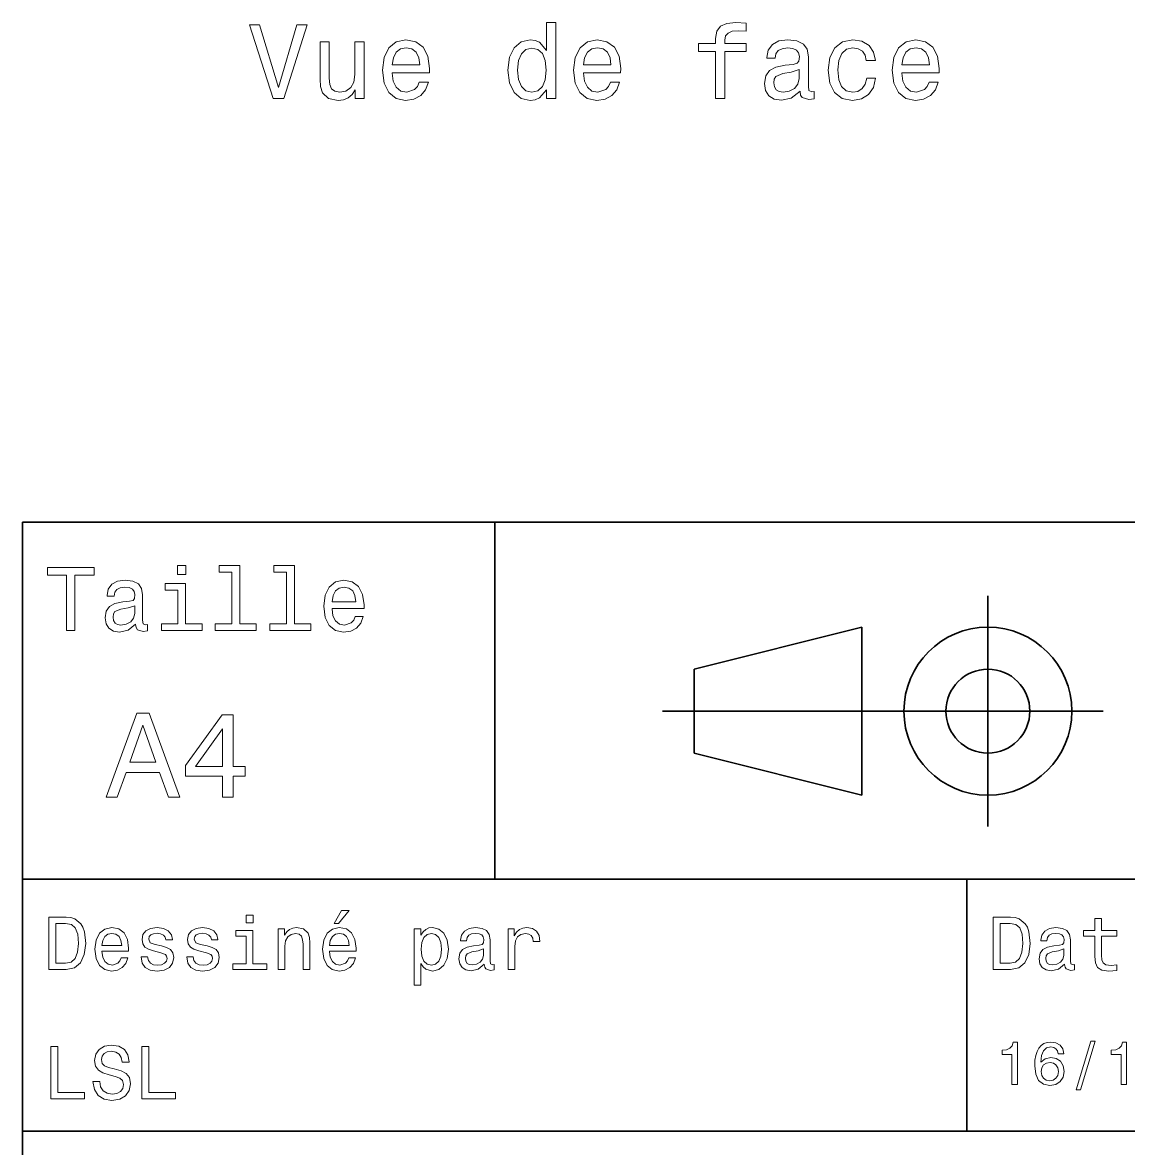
# Model space of a CAD drawing. Extents: x 0 to 297, y 0 to 210.
# Drawn here: x 97 to 149.7, y 40.2 to 93.8 of the extents above; entities that cross this region are included whole.
import ezdxf

# ---------------------------------------------------------------- set-up
doc = ezdxf.new("R2010")
doc.units = 0

msp = doc.modelspace()

# ---------------------------------------------------------------- linework, layer by layer
at = {"color": 7, "lineweight": 35}
for p, q in [((97, 10), (97, 70)), ((97, 70), (287, 70)), ((127.5, 61), (148.5, 61)), ((97, 53), (162, 53)), ((97, 41), (162, 41))]:
    msp.add_line(p, q, dxfattribs=at)
at = {"color": 7, "lineweight": 35, "ltscale": 0.425}
msp.add_line((119.5, 53), (119.5, 70), dxfattribs=at)
at = {"color": 7, "lineweight": 35, "ltscale": 0.275}
msp.add_line((143, 55.5), (143, 66.5), dxfattribs=at)
at = {"color": 7, "lineweight": 35, "ltscale": 0.206155}
for p, q in [((129, 63), (137, 65)), ((137, 57), (129, 59))]:
    msp.add_line(p, q, dxfattribs=at)
at = {"color": 7, "lineweight": 35, "ltscale": 0.2}
msp.add_line((137, 65), (137, 57), dxfattribs=at)
at = {"color": 7, "lineweight": 35, "ltscale": 0.1}
msp.add_line((129, 59), (129, 63), dxfattribs=at)
at = {"color": 7, "lineweight": 35, "ltscale": 0.3}
msp.add_line((142, 41), (142, 53), dxfattribs=at)
at = {"color": 7, "lineweight": 13}
for points in [[(110.076698, 93.682632), (109.199181, 90.702087), (108.29644, 93.682632), (107.817337, 93.682632), (108.947021, 90.177589), (109.45134, 90.177589), (110.555809, 93.682632)], [(121.963593, 90.596176), (121.963593, 90.177589), (122.407394, 90.177589), (122.407394, 93.79863), (121.968628, 93.79863), (121.968628, 92.47226), (121.630737, 92.855545), (121.423965, 92.94632), (121.186935, 92.981621), (120.758255, 92.88076), (120.425407, 92.598335), (120.208542, 92.144447), (120.132896, 91.534218), (120.208542, 90.923988), (120.425407, 90.46505), (120.758255, 90.177589), (121.186935, 90.081772), (121.423965, 90.117073), (121.63578, 90.207848)], [(130.022675, 92.416786), (130.022675, 90.177589), (130.466476, 90.177589), (130.466476, 92.416786), (131.475113, 92.416786), (131.475113, 92.795021), (130.466476, 92.795021), (130.466476, 92.961449), (130.50177, 93.163177), (130.617767, 93.299347), (130.814453, 93.380035), (131.096878, 93.410301), (131.475113, 93.390129), (131.475113, 93.773407), (130.996002, 93.79863), (130.562286, 93.753235), (130.259705, 93.617073), (130.07814, 93.380035), (130.022675, 93.042145), (130.022675, 92.795021), (129.210709, 92.795021), (129.210709, 92.416786)], [(113.279152, 92.885803), (112.835342, 92.885803), (112.835342, 91.322403), (112.784912, 90.95929), (112.638657, 90.697044), (112.411713, 90.53566), (112.114166, 90.485229), (111.877136, 90.525574), (111.725838, 90.646606), (111.640099, 90.853378), (111.619926, 91.145889), (111.619926, 92.885803), (111.176125, 92.885803), (111.176125, 91.105545), (111.191254, 90.747475), (111.287079, 90.449921), (111.579582, 90.177589), (112.048599, 90.081772), (112.300766, 90.117073), (112.517624, 90.207848), (112.704224, 90.364189), (112.855522, 90.591133), (112.855522, 90.177589), (113.279152, 90.177589)], [(114.615608, 91.403091), (116.390823, 91.403091), (116.395866, 91.609863), (116.31517, 92.189835), (116.093269, 92.623558), (115.74025, 92.885803), (115.271225, 92.981621), (114.812294, 92.88076), (114.459267, 92.598335), (114.232323, 92.139404), (114.151627, 91.534218), (114.22728, 90.913902), (114.454224, 90.460007), (114.802208, 90.177589), (115.256096, 90.081772), (115.649467, 90.147331), (115.972237, 90.318802), (116.209267, 90.591133), (116.345436, 90.954247), (115.90667, 90.954247), (115.815895, 90.752518), (115.684769, 90.601219), (115.311569, 90.480186), (115.024109, 90.53566), (114.807251, 90.712173), (114.666039, 90.999634), (114.615608, 91.387962)], [(123.723679, 91.403091), (125.498894, 91.403091), (125.503937, 91.609863), (125.423241, 92.189835), (125.20134, 92.623558), (124.848312, 92.885803), (124.379295, 92.981621), (123.920364, 92.88076), (123.567337, 92.598335), (123.340393, 92.139404), (123.259697, 91.534218), (123.33535, 90.913902), (123.562294, 90.460007), (123.910278, 90.177589), (124.364166, 90.081772), (124.757538, 90.147331), (125.080307, 90.318802), (125.317337, 90.591133), (125.453506, 90.954247), (125.01474, 90.954247), (124.923965, 90.752518), (124.792839, 90.601219), (124.41964, 90.480186), (124.132179, 90.53566), (123.915314, 90.712173), (123.774109, 90.999634), (123.723679, 91.387962)], [(134.0522, 90.530617), (134.0522, 90.515488), (134.077423, 90.344017), (134.153076, 90.222977), (134.470795, 90.127159), (134.717911, 90.167503), (134.717911, 90.510445), (134.612, 90.495316), (134.470795, 90.560875), (134.445572, 90.762604), (134.445572, 92.164619), (134.385056, 92.52269), (134.208542, 92.774849), (133.900909, 92.926147), (133.467194, 92.981621), (133.043564, 92.921104), (132.730881, 92.749634), (132.534195, 92.482346), (132.468628, 92.129318), (132.468628, 92.09906), (132.86705, 92.09906), (132.902344, 92.310875), (133.013306, 92.462173), (133.194855, 92.552948), (133.452057, 92.588249), (133.699188, 92.563034), (133.875687, 92.487389), (133.981598, 92.356262), (134.016907, 92.174706), (133.996735, 91.962891), (133.916046, 91.856987), (133.71431, 91.806549), (133.33606, 91.766205), (132.902344, 91.67543), (132.594711, 91.514046), (132.413162, 91.261887), (132.357681, 90.888687), (132.408112, 90.555832), (132.564453, 90.308716), (132.81662, 90.152374), (133.164597, 90.096901), (133.633621, 90.202805)], [(137.204224, 91.988106), (137.642975, 91.988106), (137.5522, 92.391563), (137.335342, 92.70929), (136.997452, 92.905975), (136.558685, 92.981621), (136.074539, 92.88076), (135.70639, 92.598335), (135.474396, 92.139404), (135.393707, 91.524132), (135.46936, 90.913902), (135.696289, 90.460007), (136.054367, 90.177589), (136.543564, 90.081772), (136.97728, 90.157417), (137.31517, 90.369232), (137.547165, 90.702087), (137.648026, 91.145889), (137.224396, 91.145889), (137.148743, 90.863472), (137.007538, 90.651649), (136.805801, 90.520531), (136.558685, 90.480186), (136.251053, 90.545746), (136.029144, 90.747475), (135.892975, 91.075287), (135.847595, 91.539261), (135.892975, 91.993149), (136.034195, 92.320961), (136.261139, 92.52269), (136.558685, 92.593292), (136.820938, 92.547905), (137.017624, 92.431915), (137.148743, 92.240273)], [(138.903793, 91.403091), (140.679001, 91.403091), (140.684052, 91.609863), (140.603363, 92.189835), (140.381454, 92.623558), (140.028427, 92.885803), (139.559402, 92.981621), (139.100479, 92.88076), (138.747452, 92.598335), (138.520508, 92.139404), (138.439819, 91.534218), (138.515457, 90.913902), (138.742401, 90.460007), (139.090393, 90.177589), (139.544281, 90.081772), (139.937653, 90.147331), (140.260422, 90.318802), (140.497452, 90.591133), (140.633621, 90.954247), (140.194855, 90.954247), (140.10408, 90.752518), (139.972961, 90.601219), (139.599762, 90.480186), (139.312286, 90.53566), (139.095428, 90.712173), (138.954224, 90.999634), (138.903793, 91.387962)], [(114.615608, 91.776291), (114.671082, 92.124275), (114.807251, 92.381477), (115.014023, 92.537819), (115.286354, 92.593292), (115.55365, 92.537819), (115.760422, 92.381477), (115.886497, 92.124275), (115.931885, 91.776291)], [(121.262581, 92.583206), (121.555084, 92.512604), (121.776993, 92.315918), (121.908112, 91.988106), (121.958542, 91.534218), (121.908112, 91.075287), (121.776993, 90.747475), (121.555084, 90.545746), (121.262581, 90.480186), (120.985199, 90.545746), (120.773384, 90.747475), (120.632179, 91.08033), (120.586784, 91.534218), (120.632179, 91.983063), (120.773384, 92.310875), (120.985199, 92.512604)], [(123.723679, 91.776291), (123.779152, 92.124275), (123.915314, 92.381477), (124.122086, 92.537819), (124.394424, 92.593292), (124.661713, 92.537819), (124.868484, 92.381477), (124.994568, 92.124275), (125.039955, 91.776291)], [(138.903793, 91.776291), (138.959259, 92.124275), (139.095428, 92.381477), (139.3022, 92.537819), (139.574539, 92.593292), (139.841827, 92.537819), (140.048599, 92.381477), (140.174683, 92.124275), (140.220062, 91.776291)], [(134.00177, 91.125717), (133.941254, 90.863472), (133.779877, 90.661736), (133.537796, 90.530617), (133.24025, 90.485229), (133.048599, 90.510445), (132.91243, 90.591133), (132.826706, 90.732346), (132.801483, 90.929031), (132.821655, 91.105545), (132.902344, 91.231621), (133.225113, 91.372833), (133.633621, 91.43335), (134.00177, 91.55439)], [(99.102303, 64.837173), (99.5, 64.837173), (99.5, 67.47406), (100.407784, 67.47406), (100.407784, 67.837173), (98.190201, 67.837173), (98.190201, 67.47406), (99.102303, 67.47406)], [(104.786743, 67.940918), (104.384727, 67.940918), (104.384727, 67.508644), (104.786743, 67.508644)], [(106.969742, 67.621033), (106.969742, 65.157059), (106.187317, 65.157059), (106.187317, 64.837173), (108.128242, 64.837173), (108.128242, 65.157059), (107.350143, 65.157059), (107.350143, 67.940918), (106.373199, 67.940918), (106.373199, 67.621033)], [(109.572044, 67.621033), (109.572044, 65.157059), (108.789627, 65.157059), (108.789627, 64.837173), (110.730545, 64.837173), (110.730545, 65.157059), (109.952454, 65.157059), (109.952454, 67.940918), (108.975502, 67.940918), (108.975502, 67.621033)], [(102.387611, 65.139771), (102.387611, 65.126801), (102.409225, 64.979828), (102.47406, 64.876076), (102.746399, 64.793945), (102.958214, 64.828529), (102.958214, 65.122475), (102.867432, 65.109505), (102.746399, 65.165703), (102.724785, 65.338615), (102.724785, 66.540344), (102.672913, 66.84726), (102.521614, 67.0634), (102.257927, 67.193085), (101.886169, 67.240631), (101.523056, 67.188759), (101.255043, 67.041786), (101.086456, 66.812675), (101.030258, 66.510086), (101.030258, 66.484146), (101.371758, 66.484146), (101.402016, 66.665703), (101.497116, 66.795387), (101.65274, 66.873199), (101.873199, 66.903458), (102.085014, 66.881844), (102.236313, 66.817001), (102.327087, 66.704605), (102.357346, 66.548988), (102.340057, 66.367432), (102.270897, 66.276657), (102.097984, 66.233429), (101.773773, 66.198845), (101.402016, 66.121033), (101.138329, 65.982704), (100.982712, 65.766571), (100.935158, 65.446686), (100.978386, 65.161385), (101.112389, 64.949562), (101.328529, 64.815559), (101.626801, 64.768013), (102.028816, 64.858788)], [(104.773773, 65.157059), (104.773773, 67.080688), (103.796829, 67.080688), (103.796829, 66.756485), (104.393372, 66.756485), (104.393372, 65.157059), (103.615273, 65.157059), (103.615273, 64.837173), (105.560516, 64.837173), (105.560516, 65.157059)], [(111.750717, 65.887604), (113.272339, 65.887604), (113.276657, 66.064842), (113.207497, 66.561958), (113.017288, 66.933716), (112.714699, 67.158501), (112.312683, 67.240631), (111.919312, 67.154175), (111.616714, 66.912102), (111.422188, 66.51873), (111.353027, 66), (111.41787, 65.4683), (111.612396, 65.079247), (111.91066, 64.837173), (112.299713, 64.755043), (112.636887, 64.811234), (112.913544, 64.958214), (113.116714, 65.191643), (113.233429, 65.502876), (112.857346, 65.502876), (112.779541, 65.329971), (112.667145, 65.200287), (112.34726, 65.096542), (112.100868, 65.144089), (111.914986, 65.295387), (111.793945, 65.541786), (111.750717, 65.874634)], [(111.750717, 66.207489), (111.798271, 66.50576), (111.914986, 66.726219), (112.092216, 66.860229), (112.325653, 66.907776), (112.554756, 66.860229), (112.731987, 66.726219), (112.840057, 66.50576), (112.878967, 66.207489)], [(102.344383, 65.649857), (102.292511, 65.425072), (102.154182, 65.252159), (101.946686, 65.139771), (101.691643, 65.100861), (101.527374, 65.122475), (101.41066, 65.191643), (101.337173, 65.312675), (101.315559, 65.481262), (101.332855, 65.632561), (101.402016, 65.740631), (101.678673, 65.861671), (102.028816, 65.913544), (102.344383, 66.017288)], [(100.982712, 56.9049), (101.51297, 56.9049), (101.933716, 58.080692), (103.530258, 58.080692), (103.951012, 56.9049), (104.492798, 56.9049), (103.028816, 60.910664), (102.440926, 60.910664)], [(106.521614, 56.9049), (107.040344, 56.9049), (107.040344, 57.896255), (107.610954, 57.896255), (107.610954, 58.357349), (107.040344, 58.357349), (107.040344, 60.818443), (106.515854, 60.818443), (104.763687, 58.403458), (104.763687, 57.896255), (106.521614, 57.896255)], [(102.118156, 58.570606), (102.734871, 60.334293), (103.351585, 58.570606)], [(105.247841, 58.357349), (106.521614, 60.149857), (106.521614, 58.357349)], [(111.84726, 50.88797), (112.059799, 50.88797), (112.560516, 51.500362), (112.207489, 51.500362)], [(99.080688, 51.190563), (98.248558, 51.190563), (98.248558, 48.690563), (99.080688, 48.690563), (99.473343, 48.769814), (99.765129, 49.011169), (99.945244, 49.40382), (100.010086, 49.940563), (99.952446, 50.488113), (99.880402, 50.70425), (99.779541, 50.877163), (99.487755, 51.111313), (99.296829, 51.168949)], [(107.992798, 51.27702), (107.657784, 51.27702), (107.657784, 50.916786), (107.992798, 50.916786)], [(144.080688, 51.190563), (143.248566, 51.190563), (143.248566, 48.690563), (144.080688, 48.690563), (144.473343, 48.769814), (144.765137, 49.011169), (144.945251, 49.40382), (145.010086, 49.940563), (144.952454, 50.488113), (144.880402, 50.70425), (144.779541, 50.877163), (144.487747, 51.111313), (144.296829, 51.168949)], [(148.100861, 50.289986), (148.100861, 49.320965), (148.122482, 49.007565), (148.223343, 48.791428), (148.425079, 48.665348), (148.767288, 48.62212), (149.141937, 48.640129), (149.141937, 48.913906), (148.868149, 48.892292), (148.619598, 48.921112), (148.486313, 49.011169), (148.42868, 49.162464), (148.417862, 49.375), (148.417862, 50.289986), (149.141937, 50.289986), (149.141937, 50.560158), (148.417862, 50.560158), (148.417862, 51.125721), (148.100861, 51.125721), (148.100861, 50.560158), (147.553314, 50.560158), (147.553314, 50.289986)], [(99.055473, 50.891571), (99.329254, 50.837536), (99.516571, 50.671829), (99.628242, 50.376442), (99.664268, 49.940563), (99.624641, 49.519093), (99.51297, 49.223705), (99.322044, 49.047192), (99.055473, 48.989555), (98.583572, 48.989555), (98.583572, 50.891571)], [(100.784584, 49.565922), (102.052597, 49.565922), (102.056198, 49.713619), (101.998558, 50.127884), (101.840057, 50.437683), (101.587898, 50.625), (101.252884, 50.693443), (100.925072, 50.621399), (100.672913, 50.41967), (100.510803, 50.091862), (100.453171, 49.659584), (100.507202, 49.216499), (100.669312, 48.892292), (100.91787, 48.690563), (101.242073, 48.62212), (101.523056, 48.668949), (101.753601, 48.791428), (101.922913, 48.98595), (102.020172, 49.245319), (101.706772, 49.245319), (101.64193, 49.101227), (101.548271, 48.993156), (101.2817, 48.9067), (101.07637, 48.946327), (100.921471, 49.072407), (100.820602, 49.27774), (100.784584, 49.555115)], [(100.784584, 49.832493), (100.824211, 50.081055), (100.921471, 50.264771), (101.069168, 50.376442), (101.263687, 50.416069), (101.454613, 50.376442), (101.602303, 50.264771), (101.69236, 50.081055), (101.724785, 49.832493)], [(103.623199, 49.818085), (103.317001, 49.890129), (103.090057, 49.972984), (103.014412, 50.142292), (103.036026, 50.261169), (103.111671, 50.347622), (103.234146, 50.401657), (103.41066, 50.423271), (103.579971, 50.401657), (103.713257, 50.336815), (103.799713, 50.239555), (103.835732, 50.109871), (104.145531, 50.109871), (104.145531, 50.117077), (104.091499, 50.351227), (103.943802, 50.534943), (103.713257, 50.650219), (103.41066, 50.693443), (103.104469, 50.650219), (102.881126, 50.531342), (102.740631, 50.354828), (102.697403, 50.131485), (102.729828, 49.915348), (102.830688, 49.76405), (102.996399, 49.655983), (103.237755, 49.580334), (103.590775, 49.493877), (103.806915, 49.40382), (103.864555, 49.331772), (103.886169, 49.223705), (103.853745, 49.09042), (103.767288, 48.989555), (103.626801, 48.924713), (103.439484, 48.903099), (103.241356, 48.924713), (103.09726, 49.000362), (103, 49.122841), (102.960373, 49.292149), (102.654175, 49.292149), (102.704613, 49.003963), (102.852303, 48.795029), (103.086456, 48.668949), (103.41066, 48.62212), (103.749283, 48.668949), (103.997841, 48.795029), (104.149139, 48.996758), (104.203171, 49.259727), (104.163544, 49.486671), (104.051872, 49.641571), (103.868156, 49.742435)], [(105.791786, 49.818085), (105.485588, 49.890129), (105.258644, 49.972984), (105.182999, 50.142292), (105.204613, 50.261169), (105.280258, 50.347622), (105.40274, 50.401657), (105.579254, 50.423271), (105.748558, 50.401657), (105.881844, 50.336815), (105.9683, 50.239555), (106.004326, 50.109871), (106.314117, 50.109871), (106.314117, 50.117077), (106.260086, 50.351227), (106.112396, 50.534943), (105.881844, 50.650219), (105.579254, 50.693443), (105.273056, 50.650219), (105.049713, 50.531342), (104.909225, 50.354828), (104.865997, 50.131485), (104.898415, 49.915348), (104.999283, 49.76405), (105.164986, 49.655983), (105.406342, 49.580334), (105.759369, 49.493877), (105.975502, 49.40382), (106.033142, 49.331772), (106.054756, 49.223705), (106.022339, 49.09042), (105.935883, 48.989555), (105.795387, 48.924713), (105.60807, 48.903099), (105.409943, 48.924713), (105.265854, 49.000362), (105.168587, 49.122841), (105.12896, 49.292149), (104.822769, 49.292149), (104.873199, 49.003963), (105.020897, 48.795029), (105.255043, 48.668949), (105.579254, 48.62212), (105.91787, 48.668949), (106.166428, 48.795029), (106.317726, 48.996758), (106.371758, 49.259727), (106.33213, 49.486671), (106.220459, 49.641571), (106.036743, 49.742435)], [(107.981987, 48.957134), (107.981987, 50.560158), (107.16787, 50.560158), (107.16787, 50.289986), (107.664986, 50.289986), (107.664986, 48.957134), (107.016571, 48.957134), (107.016571, 48.690563), (108.637611, 48.690563), (108.637611, 48.957134)], [(109.181557, 48.690563), (109.498558, 48.690563), (109.498558, 49.807278), (109.530983, 50.063042), (109.635445, 50.250362), (109.797546, 50.365635), (110.013687, 50.408863), (110.1866, 50.372841), (110.29467, 50.275578), (110.348701, 50.113472), (110.366714, 49.897335), (110.366714, 48.690563), (110.683716, 48.690563), (110.683716, 49.962177), (110.669312, 50.217941), (110.604469, 50.430477), (110.39193, 50.625), (110.060516, 50.693443), (109.876801, 50.668228), (109.721901, 50.599785), (109.588615, 50.484512), (109.484146, 50.329613), (109.484146, 50.625), (109.181557, 50.625)], [(111.627518, 49.565922), (112.895531, 49.565922), (112.899132, 49.713619), (112.841499, 50.127884), (112.682999, 50.437683), (112.430832, 50.625), (112.095825, 50.693443), (111.768013, 50.621399), (111.515854, 50.41967), (111.353745, 50.091862), (111.296112, 49.659584), (111.350143, 49.216499), (111.512245, 48.892292), (111.760803, 48.690563), (112.085014, 48.62212), (112.365997, 48.668949), (112.596542, 48.791428), (112.765854, 48.98595), (112.863113, 49.245319), (112.549713, 49.245319), (112.484871, 49.101227), (112.391212, 48.993156), (112.124641, 48.9067), (111.919312, 48.946327), (111.764412, 49.072407), (111.663544, 49.27774), (111.627518, 49.555115)], [(111.627518, 49.832493), (111.667145, 50.081055), (111.764412, 50.264771), (111.912102, 50.376442), (112.106628, 50.416069), (112.297546, 50.376442), (112.445244, 50.264771), (112.535301, 50.081055), (112.567726, 49.832493)], [(115.986313, 50.326012), (115.986313, 50.625), (115.669312, 50.625), (115.669312, 47.941284), (115.986313, 47.941284), (115.986313, 48.98595), (116.097984, 48.816643), (116.22406, 48.704971), (116.541069, 48.62212), (116.843658, 48.690563), (117.081413, 48.895893), (117.236313, 49.2201), (117.293945, 49.659584), (117.236313, 50.095463), (117.081413, 50.41967), (116.843658, 50.621399), (116.541069, 50.693443), (116.368156, 50.671829), (116.220459, 50.603386), (116.094383, 50.488113)], [(119.005043, 48.942726), (119.005043, 48.931919), (119.023056, 48.809441), (119.077087, 48.722984), (119.304031, 48.654541), (119.480545, 48.683357), (119.480545, 48.928314), (119.4049, 48.917507), (119.304031, 48.96434), (119.286026, 49.108429), (119.286026, 50.109871), (119.242798, 50.365635), (119.116714, 50.54575), (118.896973, 50.65382), (118.587173, 50.693443), (118.284584, 50.650219), (118.061241, 50.52774), (117.920746, 50.336815), (117.873917, 50.084656), (117.873917, 50.063042), (118.158501, 50.063042), (118.183716, 50.21434), (118.26297, 50.322407), (118.392654, 50.387249), (118.57637, 50.412464), (118.752884, 50.394455), (118.878967, 50.34042), (118.954613, 50.246758), (118.979828, 50.117077), (118.965416, 49.965778), (118.907784, 49.890129), (118.763687, 49.854107), (118.493515, 49.825291), (118.183716, 49.760448), (117.963974, 49.645176), (117.834297, 49.465057), (117.79467, 49.19849), (117.830688, 48.960735), (117.942368, 48.784222), (118.122482, 48.67255), (118.37104, 48.632927), (118.706055, 48.708576)], [(120.143372, 48.690563), (120.460373, 48.690563), (120.460373, 49.796471), (120.492798, 50.063042), (120.590057, 50.253963), (120.748558, 50.369236), (120.961098, 50.408863), (121.119598, 50.383648), (121.238472, 50.3116), (121.310516, 50.189121), (121.335739, 50.023415), (121.656342, 50.023415), (121.613113, 50.315205), (121.49424, 50.524136), (121.296112, 50.650219), (121.02594, 50.693443), (120.842224, 50.664627), (120.683716, 50.592579), (120.543228, 50.4701), (120.431557, 50.304398), (120.431557, 50.625), (120.143372, 50.625)], [(144.055481, 50.891571), (144.329254, 50.837536), (144.516571, 50.671829), (144.628235, 50.376442), (144.664261, 49.940563), (144.624634, 49.519093), (144.51297, 49.223705), (144.322052, 49.047192), (144.055481, 48.989555), (143.583572, 48.989555), (143.583572, 50.891571)], [(146.656342, 48.942726), (146.656342, 48.931919), (146.674347, 48.809441), (146.728394, 48.722984), (146.955338, 48.654541), (147.131851, 48.683357), (147.131851, 48.928314), (147.056198, 48.917507), (146.955338, 48.96434), (146.937317, 49.108429), (146.937317, 50.109871), (146.894089, 50.365635), (146.768005, 50.54575), (146.548264, 50.65382), (146.23848, 50.693443), (145.935883, 50.650219), (145.71254, 50.52774), (145.572052, 50.336815), (145.525223, 50.084656), (145.525223, 50.063042), (145.809799, 50.063042), (145.835022, 50.21434), (145.914261, 50.322407), (146.043945, 50.387249), (146.227661, 50.412464), (146.404175, 50.394455), (146.530258, 50.34042), (146.605911, 50.246758), (146.631119, 50.117077), (146.616714, 49.965778), (146.559082, 49.890129), (146.414978, 49.854107), (146.144806, 49.825291), (145.835022, 49.760448), (145.61528, 49.645176), (145.485596, 49.465057), (145.445969, 49.19849), (145.481995, 48.960735), (145.593658, 48.784222), (145.773773, 48.67255), (146.022339, 48.632927), (146.357346, 48.708576)], [(116.48703, 48.9067), (116.274498, 48.953533), (116.119598, 49.097622), (116.022339, 49.331772), (115.989914, 49.659584), (116.022339, 49.983791), (116.119598, 50.217941), (116.274498, 50.358429), (116.48703, 50.408863), (116.681557, 50.358429), (116.836456, 50.21434), (116.933716, 49.98019), (116.969742, 49.659584), (116.933716, 49.335377), (116.836456, 49.097622), (116.681557, 48.953533)], [(118.969025, 49.367798), (118.925797, 49.180477), (118.810516, 49.036385), (118.637611, 48.942726), (118.425072, 48.910305), (118.288185, 48.928314), (118.190926, 48.98595), (118.129684, 49.086815), (118.111671, 49.227306), (118.126083, 49.353386), (118.183716, 49.443443), (118.414268, 49.544312), (118.706055, 49.587536), (118.969025, 49.673992)], [(146.620316, 49.367798), (146.577087, 49.180477), (146.461823, 49.036385), (146.28891, 48.942726), (146.07637, 48.910305), (145.939484, 48.928314), (145.842224, 48.98595), (145.780975, 49.086815), (145.76297, 49.227306), (145.777374, 49.353386), (145.835022, 49.443443), (146.065567, 49.544312), (146.357346, 49.587536), (146.620316, 49.673992)], [(100.683716, 43.355907), (100.355911, 43.355907), (100.427956, 42.974064), (100.60807, 42.693085), (100.885445, 42.523773), (101.260086, 42.462536), (101.631126, 42.520172), (101.908501, 42.678673), (102.085014, 42.927231), (102.149857, 43.255043), (102.095825, 43.55043), (101.944527, 43.741352), (101.69957, 43.867435), (101.371758, 43.961094), (101.090775, 44.029537), (100.907059, 44.108788), (100.802597, 44.224064), (100.770172, 44.404179), (100.802597, 44.56628), (100.896255, 44.688759), (101.040344, 44.771614), (101.238472, 44.80043), (101.440201, 44.764408), (101.598701, 44.667145), (101.703171, 44.505043), (101.753601, 44.285301), (102.081413, 44.285301), (102.081413, 44.292507), (102.023773, 44.631123), (101.854469, 44.883286), (101.587898, 45.041786), (101.227669, 45.095821), (100.903458, 45.041786), (100.651299, 44.890488), (100.489197, 44.656338), (100.431557, 44.353745), (100.478386, 44.083572), (100.615273, 43.899857), (100.831413, 43.777378), (101.126801, 43.683716), (101.418587, 43.600864), (101.638329, 43.521614), (101.771614, 43.406338), (101.818443, 43.219021), (101.775215, 43.028099), (101.663544, 42.884007), (101.49424, 42.793949), (101.274498, 42.765129), (101.029541, 42.804756), (100.842216, 42.920029), (100.723343, 43.107349)], [(144.14122, 43.224785), (144.403458, 43.224785), (144.403458, 45.239193), (144.207504, 45.239193), (144.155624, 45.0634), (144.05188, 44.945248), (143.893372, 44.876083), (143.674362, 44.853027), (143.674362, 44.648415), (144.14122, 44.648415)], [(146.619598, 44.685879), (146.56485, 44.919308), (146.438049, 45.09222), (146.242081, 45.201729), (145.98848, 45.239193), (145.818451, 45.219021), (145.671478, 45.164265), (145.541794, 45.074928), (145.432281, 44.948128), (145.345825, 44.789627), (145.282425, 44.596542), (145.242081, 44.368877), (145.230545, 44.112392), (145.276657, 43.703171), (145.417877, 43.406342), (145.645538, 43.227665), (145.956772, 43.167149), (146.236313, 43.219021), (146.44957, 43.354469), (146.587906, 43.567726), (146.636887, 43.838619), (146.587906, 44.112392), (146.455338, 44.322769), (146.250732, 44.455334), (145.997116, 44.501442), (145.723343, 44.443806), (145.518738, 44.279541), (145.561966, 44.596542), (145.65419, 44.824207), (145.795395, 44.959656), (145.991364, 45.005764), (146.135452, 44.982712), (146.244965, 44.922192), (146.317001, 44.821327), (146.354477, 44.685879)], [(147.213257, 42.956772), (147.412109, 42.956772), (148.109512, 45.279541), (147.907791, 45.279541)], [(149.345825, 43.224785), (149.608078, 43.224785), (149.608078, 45.239193), (149.412109, 45.239193), (149.360229, 45.0634), (149.256485, 44.945248), (149.097992, 44.876083), (148.878967, 44.853027), (148.878967, 44.648415), (149.345825, 44.648415)], [(98.353027, 42.530979), (99.959656, 42.530979), (99.959656, 42.833572), (98.684441, 42.833572), (98.684441, 45.030979), (98.353027, 45.030979)], [(102.690201, 42.530979), (104.296829, 42.530979), (104.296829, 42.833572), (103.021614, 42.833572), (103.021614, 45.030979), (102.690201, 45.030979)], [(146.357361, 43.835735), (146.325653, 43.654179), (146.244965, 43.51585), (146.11528, 43.423634), (145.953888, 43.394814), (145.783859, 43.423634), (145.65419, 43.51297), (145.570602, 43.651299), (145.544678, 43.832855), (145.573486, 44.011528), (145.65419, 44.146976), (145.786743, 44.233429), (145.965424, 44.265129), (146.121048, 44.233429), (146.244965, 44.149857), (146.325653, 44.014412)]]:
    msp.add_lwpolyline(points, close=True, dxfattribs=at)
at = {"color": 7, "lineweight": 35}
for radius in [4, 2]:
    msp.add_circle((143, 61), radius, dxfattribs=at)

doc.saveas('drawing.dxf')
